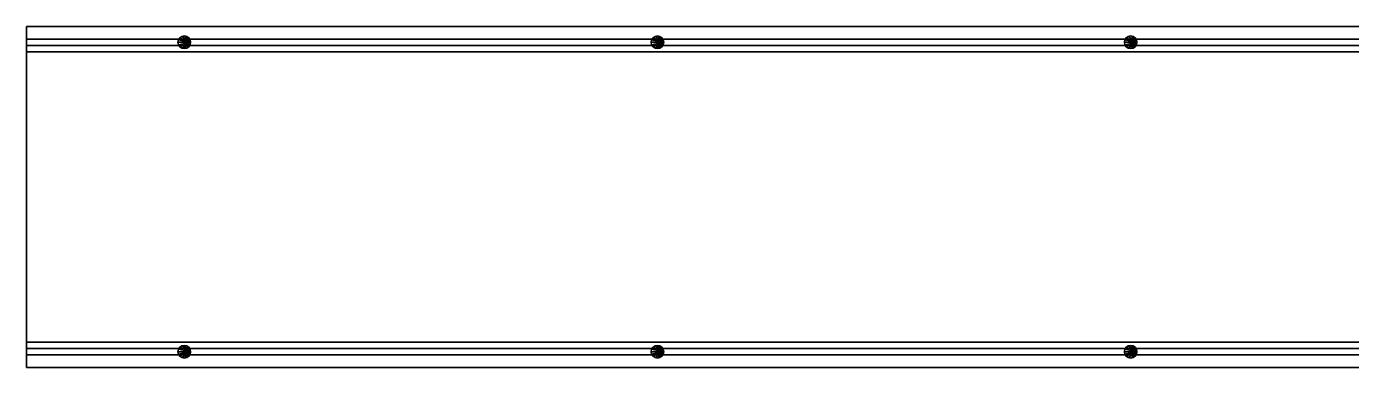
# Model space of a CAD drawing. Header units: millimetres. Extents: x -15000 to 15000, y -45082 to 2000.
# Drawn here: x -13000 to -8800, y -27974 to -26894 of the extents above; entities that cross this region are included whole.
import ezdxf

# ---------------------------------------------------------------- set-up
doc = ezdxf.new("R2010")
doc.units = ezdxf.units.MM
doc.layers.add('KORKULUK_KAPI', color=4, linetype='CONTINUOUS')
doc.layers.add('ZEMIN_PLATFORM', color=8, linetype='CONTINUOUS')

msp = doc.modelspace()

# ---------------------------------------------------------------- linework, layer by layer
at = {"layer": 'KORKULUK_KAPI'}
for p, q in [((7000, -26934, 9580), (-13000, -26934, 9580)), ((-13000, -26934, 9580), (-13000, -26954, 9580)), ((7000, -26934, 9600), (-13000, -26934, 9600)), ((-13000, -26934, 9600), (-13000, -26954, 9600)), ((-13000, -26934, 9580), (-13000, -26934, 9600)), ((-13000, -26954, 9580), (7000, -26954, 9580)), ((-13000, -26954, 9600), (7000, -26954, 9600)), ((-13000, -26954, 9580), (-13000, -26954, 9600)), ((-12518.5, -26936.3, 8600), (-12520, -26944, 8600)), ((-12518.5, -26936.3, 9600), (-12520, -26944, 9600)), ((-12520, -26944, 8600), (-12518.5, -26951.7, 8600)), ((-12520, -26944, 9600), (-12518.5, -26951.7, 9600)), ((-12520, -26944, 8600), (-12520, -26944, 9600)), ((-12514.1, -26929.9, 8600), (-12518.5, -26936.3, 8600)), ((-12514.1, -26929.9, 9600), (-12518.5, -26936.3, 9600)), ((-12518.5, -26951.7, 8600), (-12514.1, -26958.1, 8600)), ((-12518.5, -26951.7, 9600), (-12514.1, -26958.1, 9600)), ((-12507.7, -26925.5, 8600), (-12514.1, -26929.9, 8600)), ((-12507.7, -26925.5, 9600), (-12514.1, -26929.9, 9600)), ((-12514.1, -26958.1, 8600), (-12507.7, -26962.5, 8600)), ((-12514.1, -26958.1, 9600), (-12507.7, -26962.5, 9600)), ((-12500, -26924, 8600), (-12507.7, -26925.5, 8600)), ((-12500, -26924, 9600), (-12507.7, -26925.5, 9600)), ((-12507.7, -26962.5, 8600), (-12500, -26964, 8600)), ((-12507.7, -26962.5, 9600), (-12500, -26964, 9600)), ((-12492.3, -26925.5, 8600), (-12500, -26924, 8600)), ((-12492.3, -26925.5, 9600), (-12500, -26924, 9600)), ((-12500, -26924, 8600), (-12500, -26924, 9600)), ((-12500, -26964, 8600), (-12492.3, -26962.5, 8600)), ((-12500, -26964, 9600), (-12492.3, -26962.5, 9600)), ((-12500, -26964, 8600), (-12500, -26964, 9600)), ((-12485.9, -26929.9, 8600), (-12492.3, -26925.5, 8600)), ((-12485.9, -26929.9, 9600), (-12492.3, -26925.5, 9600)), ((-12492.3, -26962.5, 8600), (-12485.9, -26958.1, 8600)), ((-12492.3, -26962.5, 9600), (-12485.9, -26958.1, 9600)), ((-12481.5, -26936.3, 8600), (-12485.9, -26929.9, 8600)), ((-12481.5, -26936.3, 9600), (-12485.9, -26929.9, 9600)), ((-12485.9, -26958.1, 8600), (-12481.5, -26951.7, 8600)), ((-12485.9, -26958.1, 9600), (-12481.5, -26951.7, 9600)), ((-12480, -26944, 8600), (-12481.5, -26936.3, 8600)), ((-12480, -26944, 9600), (-12481.5, -26936.3, 9600)), ((-12481.5, -26951.7, 8600), (-12480, -26944, 8600)), ((-12481.5, -26951.7, 9600), (-12480, -26944, 9600)), ((-12480, -26944, 8600), (-12480, -26944, 9600)), ((-11018.5, -26936.3, 8600), (-11020, -26944, 8600)), ((-11018.5, -26936.3, 9600), (-11020, -26944, 9600)), ((-11020, -26944, 8600), (-11018.5, -26951.7, 8600)), ((-11020, -26944, 9600), (-11018.5, -26951.7, 9600)), ((-11020, -26944, 8600), (-11020, -26944, 9600)), ((-11014.1, -26929.9, 8600), (-11018.5, -26936.3, 8600)), ((-11014.1, -26929.9, 9600), (-11018.5, -26936.3, 9600)), ((-11018.5, -26951.7, 8600), (-11014.1, -26958.1, 8600)), ((-11018.5, -26951.7, 9600), (-11014.1, -26958.1, 9600)), ((-11007.7, -26925.5, 8600), (-11014.1, -26929.9, 8600)), ((-11007.7, -26925.5, 9600), (-11014.1, -26929.9, 9600)), ((-11014.1, -26958.1, 8600), (-11007.7, -26962.5, 8600)), ((-11014.1, -26958.1, 9600), (-11007.7, -26962.5, 9600)), ((-11000, -26924, 8600), (-11007.7, -26925.5, 8600)), ((-11000, -26924, 9600), (-11007.7, -26925.5, 9600)), ((-11007.7, -26962.5, 8600), (-11000, -26964, 8600)), ((-11007.7, -26962.5, 9600), (-11000, -26964, 9600)), ((-10992.3, -26925.5, 8600), (-11000, -26924, 8600)), ((-10992.3, -26925.5, 9600), (-11000, -26924, 9600)), ((-11000, -26924, 8600), (-11000, -26924, 9600)), ((-11000, -26964, 8600), (-10992.3, -26962.5, 8600)), ((-11000, -26964, 9600), (-10992.3, -26962.5, 9600)), ((-11000, -26964, 8600), (-11000, -26964, 9600)), ((-10985.9, -26929.9, 8600), (-10992.3, -26925.5, 8600)), ((-10985.9, -26929.9, 9600), (-10992.3, -26925.5, 9600)), ((-10992.3, -26962.5, 8600), (-10985.9, -26958.1, 8600)), ((-10992.3, -26962.5, 9600), (-10985.9, -26958.1, 9600)), ((-10981.5, -26936.3, 8600), (-10985.9, -26929.9, 8600)), ((-10981.5, -26936.3, 9600), (-10985.9, -26929.9, 9600)), ((-10985.9, -26958.1, 8600), (-10981.5, -26951.7, 8600)), ((-10985.9, -26958.1, 9600), (-10981.5, -26951.7, 9600)), ((-10980, -26944, 8600), (-10981.5, -26936.3, 8600)), ((-10980, -26944, 9600), (-10981.5, -26936.3, 9600)), ((-10981.5, -26951.7, 8600), (-10980, -26944, 8600)), ((-10981.5, -26951.7, 9600), (-10980, -26944, 9600)), ((-10980, -26944, 8600), (-10980, -26944, 9600)), ((-9518.5, -26936.3, 8600), (-9520, -26944, 8600)), ((-9518.5, -26936.3, 9600), (-9520, -26944, 9600)), ((-9520, -26944, 8600), (-9518.5, -26951.7, 8600)), ((-9520, -26944, 9600), (-9518.5, -26951.7, 9600)), ((-9520, -26944, 8600), (-9520, -26944, 9600)), ((-9514.1, -26929.9, 8600), (-9518.5, -26936.3, 8600)), ((-9514.1, -26929.9, 9600), (-9518.5, -26936.3, 9600)), ((-9518.5, -26951.7, 8600), (-9514.1, -26958.1, 8600)), ((-9518.5, -26951.7, 9600), (-9514.1, -26958.1, 9600)), ((-9507.7, -26925.5, 8600), (-9514.1, -26929.9, 8600)), ((-9507.7, -26925.5, 9600), (-9514.1, -26929.9, 9600)), ((-9514.1, -26958.1, 8600), (-9507.7, -26962.5, 8600)), ((-9514.1, -26958.1, 9600), (-9507.7, -26962.5, 9600)), ((-9500, -26924, 8600), (-9507.7, -26925.5, 8600)), ((-9500, -26924, 9600), (-9507.7, -26925.5, 9600)), ((-9507.7, -26962.5, 8600), (-9500, -26964, 8600)), ((-9507.7, -26962.5, 9600), (-9500, -26964, 9600)), ((-9492.3, -26925.5, 8600), (-9500, -26924, 8600)), ((-9492.3, -26925.5, 9600), (-9500, -26924, 9600)), ((-9500, -26924, 8600), (-9500, -26924, 9600)), ((-9500, -26964, 8600), (-9492.3, -26962.5, 8600)), ((-9500, -26964, 9600), (-9492.3, -26962.5, 9600)), ((-9500, -26964, 8600), (-9500, -26964, 9600)), ((-9485.9, -26929.9, 8600), (-9492.3, -26925.5, 8600)), ((-9485.9, -26929.9, 9600), (-9492.3, -26925.5, 9600)), ((-9492.3, -26962.5, 8600), (-9485.9, -26958.1, 8600)), ((-9492.3, -26962.5, 9600), (-9485.9, -26958.1, 9600)), ((-9481.5, -26936.3, 8600), (-9485.9, -26929.9, 8600)), ((-9481.5, -26936.3, 9600), (-9485.9, -26929.9, 9600)), ((-9485.9, -26958.1, 8600), (-9481.5, -26951.7, 8600)), ((-9485.9, -26958.1, 9600), (-9481.5, -26951.7, 9600)), ((-9480, -26944, 8600), (-9481.5, -26936.3, 8600)), ((-9480, -26944, 9600), (-9481.5, -26936.3, 9600)), ((-9481.5, -26951.7, 8600), (-9480, -26944, 8600)), ((-9481.5, -26951.7, 9600), (-9480, -26944, 9600)), ((-9480, -26944, 8600), (-9480, -26944, 9600)), ((7000, -27914, 9580), (-13000, -27914, 9580)), ((-13000, -27914, 9580), (-13000, -27934, 9580)), ((7000, -27914, 9600), (-13000, -27914, 9600)), ((-13000, -27914, 9600), (-13000, -27934, 9600)), ((-13000, -27914, 9580), (-13000, -27914, 9600)), ((-12518.5, -27916.3, 8600), (-12520, -27924, 8600)), ((-12518.5, -27916.3, 9600), (-12520, -27924, 9600)), ((-12520, -27924, 8600), (-12518.5, -27931.7, 8600)), ((-12520, -27924, 9600), (-12518.5, -27931.7, 9600)), ((-12520, -27924, 8600), (-12520, -27924, 9600)), ((-12514.1, -27909.9, 8600), (-12518.5, -27916.3, 8600)), ((-12514.1, -27909.9, 9600), (-12518.5, -27916.3, 9600)), ((-12507.7, -27905.5, 8600), (-12514.1, -27909.9, 8600)), ((-12507.7, -27905.5, 9600), (-12514.1, -27909.9, 9600)), ((-12500, -27904, 8600), (-12507.7, -27905.5, 8600)), ((-12500, -27904, 9600), (-12507.7, -27905.5, 9600)), ((-12492.3, -27905.5, 8600), (-12500, -27904, 8600)), ((-12492.3, -27905.5, 9600), (-12500, -27904, 9600)), ((-12500, -27904, 8600), (-12500, -27904, 9600)), ((-12485.9, -27909.9, 8600), (-12492.3, -27905.5, 8600)), ((-12485.9, -27909.9, 9600), (-12492.3, -27905.5, 9600)), ((-12481.5, -27916.3, 8600), (-12485.9, -27909.9, 8600)), ((-12481.5, -27916.3, 9600), (-12485.9, -27909.9, 9600)), ((-12480, -27924, 8600), (-12481.5, -27916.3, 8600)), ((-12480, -27924, 9600), (-12481.5, -27916.3, 9600)), ((-12481.5, -27931.7, 8600), (-12480, -27924, 8600)), ((-12481.5, -27931.7, 9600), (-12480, -27924, 9600)), ((-12480, -27924, 8600), (-12480, -27924, 9600)), ((-11018.5, -27916.3, 8600), (-11020, -27924, 8600)), ((-11018.5, -27916.3, 9600), (-11020, -27924, 9600)), ((-11020, -27924, 8600), (-11018.5, -27931.7, 8600)), ((-11020, -27924, 9600), (-11018.5, -27931.7, 9600)), ((-11020, -27924, 8600), (-11020, -27924, 9600)), ((-11014.1, -27909.9, 8600), (-11018.5, -27916.3, 8600)), ((-11014.1, -27909.9, 9600), (-11018.5, -27916.3, 9600)), ((-11007.7, -27905.5, 8600), (-11014.1, -27909.9, 8600)), ((-11007.7, -27905.5, 9600), (-11014.1, -27909.9, 9600)), ((-11000, -27904, 8600), (-11007.7, -27905.5, 8600)), ((-11000, -27904, 9600), (-11007.7, -27905.5, 9600)), ((-10992.3, -27905.5, 8600), (-11000, -27904, 8600)), ((-10992.3, -27905.5, 9600), (-11000, -27904, 9600)), ((-11000, -27904, 8600), (-11000, -27904, 9600)), ((-10985.9, -27909.9, 8600), (-10992.3, -27905.5, 8600)), ((-10985.9, -27909.9, 9600), (-10992.3, -27905.5, 9600)), ((-10981.5, -27916.3, 8600), (-10985.9, -27909.9, 8600)), ((-10981.5, -27916.3, 9600), (-10985.9, -27909.9, 9600)), ((-10980, -27924, 8600), (-10981.5, -27916.3, 8600)), ((-10980, -27924, 9600), (-10981.5, -27916.3, 9600)), ((-10981.5, -27931.7, 8600), (-10980, -27924, 8600)), ((-10981.5, -27931.7, 9600), (-10980, -27924, 9600)), ((-10980, -27924, 8600), (-10980, -27924, 9600)), ((-9518.5, -27916.3, 8600), (-9520, -27924, 8600)), ((-9518.5, -27916.3, 9600), (-9520, -27924, 9600)), ((-9520, -27924, 8600), (-9518.5, -27931.7, 8600)), ((-9520, -27924, 9600), (-9518.5, -27931.7, 9600)), ((-9520, -27924, 8600), (-9520, -27924, 9600)), ((-9514.1, -27909.9, 8600), (-9518.5, -27916.3, 8600)), ((-9514.1, -27909.9, 9600), (-9518.5, -27916.3, 9600)), ((-9507.7, -27905.5, 8600), (-9514.1, -27909.9, 8600)), ((-9507.7, -27905.5, 9600), (-9514.1, -27909.9, 9600)), ((-9500, -27904, 8600), (-9507.7, -27905.5, 8600)), ((-9500, -27904, 9600), (-9507.7, -27905.5, 9600)), ((-9492.3, -27905.5, 8600), (-9500, -27904, 8600)), ((-9492.3, -27905.5, 9600), (-9500, -27904, 9600)), ((-9500, -27904, 8600), (-9500, -27904, 9600)), ((-9485.9, -27909.9, 8600), (-9492.3, -27905.5, 8600)), ((-9485.9, -27909.9, 9600), (-9492.3, -27905.5, 9600)), ((-9481.5, -27916.3, 8600), (-9485.9, -27909.9, 8600)), ((-9481.5, -27916.3, 9600), (-9485.9, -27909.9, 9600)), ((-9480, -27924, 8600), (-9481.5, -27916.3, 8600)), ((-9480, -27924, 9600), (-9481.5, -27916.3, 9600)), ((-9481.5, -27931.7, 8600), (-9480, -27924, 8600)), ((-9481.5, -27931.7, 9600), (-9480, -27924, 9600)), ((-9480, -27924, 8600), (-9480, -27924, 9600)), ((-13000, -27934, 9580), (7000, -27934, 9580)), ((-13000, -27934, 9600), (7000, -27934, 9600)), ((-13000, -27934, 9580), (-13000, -27934, 9600)), ((-12518.5, -27931.7, 8600), (-12514.1, -27938.1, 8600)), ((-12518.5, -27931.7, 9600), (-12514.1, -27938.1, 9600)), ((-12514.1, -27938.1, 8600), (-12507.7, -27942.5, 8600)), ((-12514.1, -27938.1, 9600), (-12507.7, -27942.5, 9600)), ((-12507.7, -27942.5, 8600), (-12500, -27944, 8600)), ((-12507.7, -27942.5, 9600), (-12500, -27944, 9600)), ((-12500, -27944, 8600), (-12492.3, -27942.5, 8600)), ((-12500, -27944, 9600), (-12492.3, -27942.5, 9600)), ((-12500, -27944, 8600), (-12500, -27944, 9600)), ((-12492.3, -27942.5, 8600), (-12485.9, -27938.1, 8600)), ((-12492.3, -27942.5, 9600), (-12485.9, -27938.1, 9600)), ((-12485.9, -27938.1, 8600), (-12481.5, -27931.7, 8600)), ((-12485.9, -27938.1, 9600), (-12481.5, -27931.7, 9600)), ((-11018.5, -27931.7, 8600), (-11014.1, -27938.1, 8600)), ((-11018.5, -27931.7, 9600), (-11014.1, -27938.1, 9600)), ((-11014.1, -27938.1, 8600), (-11007.7, -27942.5, 8600)), ((-11014.1, -27938.1, 9600), (-11007.7, -27942.5, 9600)), ((-11007.7, -27942.5, 8600), (-11000, -27944, 8600)), ((-11007.7, -27942.5, 9600), (-11000, -27944, 9600)), ((-11000, -27944, 8600), (-10992.3, -27942.5, 8600)), ((-11000, -27944, 9600), (-10992.3, -27942.5, 9600)), ((-11000, -27944, 8600), (-11000, -27944, 9600)), ((-10992.3, -27942.5, 8600), (-10985.9, -27938.1, 8600)), ((-10992.3, -27942.5, 9600), (-10985.9, -27938.1, 9600)), ((-10985.9, -27938.1, 8600), (-10981.5, -27931.7, 8600)), ((-10985.9, -27938.1, 9600), (-10981.5, -27931.7, 9600)), ((-9518.5, -27931.7, 8600), (-9514.1, -27938.1, 8600)), ((-9518.5, -27931.7, 9600), (-9514.1, -27938.1, 9600)), ((-9514.1, -27938.1, 8600), (-9507.7, -27942.5, 8600)), ((-9514.1, -27938.1, 9600), (-9507.7, -27942.5, 9600)), ((-9507.7, -27942.5, 8600), (-9500, -27944, 8600)), ((-9507.7, -27942.5, 9600), (-9500, -27944, 9600)), ((-9500, -27944, 8600), (-9492.3, -27942.5, 8600)), ((-9500, -27944, 9600), (-9492.3, -27942.5, 9600)), ((-9500, -27944, 8600), (-9500, -27944, 9600)), ((-9492.3, -27942.5, 8600), (-9485.9, -27938.1, 8600)), ((-9492.3, -27942.5, 9600), (-9485.9, -27938.1, 9600)), ((-9485.9, -27938.1, 8600), (-9481.5, -27931.7, 8600)), ((-9485.9, -27938.1, 9600), (-9481.5, -27931.7, 9600))]:
    msp.add_line(p, q, dxfattribs=at)
for points in [[(-13000, -26954, 9580), (7000, -26954, 9580), (7000, -26934, 9580), (-13000, -26934, 9580)], [(-13000, -26954, 9600), (7000, -26954, 9600), (7000, -26934, 9600), (-13000, -26934, 9600)], [(-13000, -26934, 9580), (7000, -26934, 9580), (7000, -26934, 9600), (-13000, -26934, 9600)], [(-13000, -26954, 9580), (-13000, -26934, 9580), (-13000, -26934, 9600), (-13000, -26954, 9600)], [(-13000, -26954, 9580), (7000, -26954, 9580), (7000, -26954, 9600), (-13000, -26954, 9600)], [(-12518.5, -26936.3, 8600), (-12520, -26944, 8600), (-12520, -26944, 9600), (-12518.5, -26936.3, 9600)], [(-12480, -26944, 8600), (-12518.5, -26936.3, 8600), (-12520, -26944, 8600)], [(-12480, -26944, 9600), (-12518.5, -26936.3, 9600), (-12520, -26944, 9600)], [(-12520, -26944, 8600), (-12518.5, -26951.7, 8600), (-12518.5, -26951.7, 9600), (-12520, -26944, 9600)], [(-12480, -26944, 8600), (-12520, -26944, 8600), (-12518.5, -26951.7, 8600)], [(-12480, -26944, 9600), (-12520, -26944, 9600), (-12518.5, -26951.7, 9600)], [(-12514.1, -26929.9, 8600), (-12518.5, -26936.3, 8600), (-12518.5, -26936.3, 9600), (-12514.1, -26929.9, 9600)], [(-12480, -26944, 8600), (-12514.1, -26929.9, 8600), (-12518.5, -26936.3, 8600)], [(-12480, -26944, 9600), (-12514.1, -26929.9, 9600), (-12518.5, -26936.3, 9600)], [(-12480, -26944, 8600), (-12518.5, -26951.7, 8600), (-12514.1, -26958.1, 8600)], [(-12480, -26944, 9600), (-12518.5, -26951.7, 9600), (-12514.1, -26958.1, 9600)], [(-12518.5, -26951.7, 8600), (-12514.1, -26958.1, 8600), (-12514.1, -26958.1, 9600), (-12518.5, -26951.7, 9600)], [(-12507.7, -26925.5, 8600), (-12514.1, -26929.9, 8600), (-12514.1, -26929.9, 9600), (-12507.7, -26925.5, 9600)], [(-12480, -26944, 8600), (-12507.7, -26925.5, 8600), (-12514.1, -26929.9, 8600)], [(-12480, -26944, 9600), (-12507.7, -26925.5, 9600), (-12514.1, -26929.9, 9600)], [(-12480, -26944, 8600), (-12514.1, -26958.1, 8600), (-12507.7, -26962.5, 8600)], [(-12480, -26944, 9600), (-12514.1, -26958.1, 9600), (-12507.7, -26962.5, 9600)], [(-12514.1, -26958.1, 8600), (-12507.7, -26962.5, 8600), (-12507.7, -26962.5, 9600), (-12514.1, -26958.1, 9600)], [(-12500, -26924, 8600), (-12507.7, -26925.5, 8600), (-12507.7, -26925.5, 9600), (-12500, -26924, 9600)], [(-12480, -26944, 8600), (-12500, -26924, 8600), (-12507.7, -26925.5, 8600)], [(-12480, -26944, 9600), (-12500, -26924, 9600), (-12507.7, -26925.5, 9600)], [(-12480, -26944, 8600), (-12507.7, -26962.5, 8600), (-12500, -26964, 8600)], [(-12480, -26944, 9600), (-12507.7, -26962.5, 9600), (-12500, -26964, 9600)], [(-12507.7, -26962.5, 8600), (-12500, -26964, 8600), (-12500, -26964, 9600), (-12507.7, -26962.5, 9600)], [(-12492.3, -26925.5, 8600), (-12500, -26924, 8600), (-12500, -26924, 9600), (-12492.3, -26925.5, 9600)], [(-12480, -26944, 8600), (-12492.3, -26925.5, 8600), (-12500, -26924, 8600)], [(-12480, -26944, 9600), (-12492.3, -26925.5, 9600), (-12500, -26924, 9600)], [(-12480, -26944, 8600), (-12500, -26964, 8600), (-12492.3, -26962.5, 8600)], [(-12480, -26944, 9600), (-12500, -26964, 9600), (-12492.3, -26962.5, 9600)], [(-12500, -26964, 8600), (-12492.3, -26962.5, 8600), (-12492.3, -26962.5, 9600), (-12500, -26964, 9600)], [(-12485.9, -26929.9, 8600), (-12492.3, -26925.5, 8600), (-12492.3, -26925.5, 9600), (-12485.9, -26929.9, 9600)], [(-12480, -26944, 8600), (-12485.9, -26929.9, 8600), (-12492.3, -26925.5, 8600)], [(-12480, -26944, 9600), (-12485.9, -26929.9, 9600), (-12492.3, -26925.5, 9600)], [(-12480, -26944, 8600), (-12492.3, -26962.5, 8600), (-12485.9, -26958.1, 8600)], [(-12480, -26944, 9600), (-12492.3, -26962.5, 9600), (-12485.9, -26958.1, 9600)], [(-12492.3, -26962.5, 8600), (-12485.9, -26958.1, 8600), (-12485.9, -26958.1, 9600), (-12492.3, -26962.5, 9600)], [(-12481.5, -26936.3, 8600), (-12485.9, -26929.9, 8600), (-12485.9, -26929.9, 9600), (-12481.5, -26936.3, 9600)], [(-12480, -26944, 8600), (-12481.5, -26936.3, 8600), (-12485.9, -26929.9, 8600)], [(-12480, -26944, 9600), (-12481.5, -26936.3, 9600), (-12485.9, -26929.9, 9600)], [(-12480, -26944, 8600), (-12485.9, -26958.1, 8600), (-12481.5, -26951.7, 8600)], [(-12480, -26944, 9600), (-12485.9, -26958.1, 9600), (-12481.5, -26951.7, 9600)], [(-12485.9, -26958.1, 8600), (-12481.5, -26951.7, 8600), (-12481.5, -26951.7, 9600), (-12485.9, -26958.1, 9600)], [(-12480, -26944, 8600), (-12481.5, -26936.3, 8600), (-12481.5, -26936.3, 9600), (-12480, -26944, 9600)], [(-12481.5, -26951.7, 8600), (-12480, -26944, 8600), (-12480, -26944, 9600), (-12481.5, -26951.7, 9600)], [(-11018.5, -26936.3, 8600), (-11020, -26944, 8600), (-11020, -26944, 9600), (-11018.5, -26936.3, 9600)], [(-10980, -26944, 8600), (-11018.5, -26936.3, 8600), (-11020, -26944, 8600)], [(-10980, -26944, 9600), (-11018.5, -26936.3, 9600), (-11020, -26944, 9600)], [(-11020, -26944, 8600), (-11018.5, -26951.7, 8600), (-11018.5, -26951.7, 9600), (-11020, -26944, 9600)], [(-10980, -26944, 8600), (-11020, -26944, 8600), (-11018.5, -26951.7, 8600)], [(-10980, -26944, 9600), (-11020, -26944, 9600), (-11018.5, -26951.7, 9600)], [(-11014.1, -26929.9, 8600), (-11018.5, -26936.3, 8600), (-11018.5, -26936.3, 9600), (-11014.1, -26929.9, 9600)], [(-10980, -26944, 8600), (-11014.1, -26929.9, 8600), (-11018.5, -26936.3, 8600)], [(-10980, -26944, 9600), (-11014.1, -26929.9, 9600), (-11018.5, -26936.3, 9600)], [(-10980, -26944, 8600), (-11018.5, -26951.7, 8600), (-11014.1, -26958.1, 8600)], [(-10980, -26944, 9600), (-11018.5, -26951.7, 9600), (-11014.1, -26958.1, 9600)], [(-11018.5, -26951.7, 8600), (-11014.1, -26958.1, 8600), (-11014.1, -26958.1, 9600), (-11018.5, -26951.7, 9600)], [(-11007.7, -26925.5, 8600), (-11014.1, -26929.9, 8600), (-11014.1, -26929.9, 9600), (-11007.7, -26925.5, 9600)], [(-10980, -26944, 8600), (-11007.7, -26925.5, 8600), (-11014.1, -26929.9, 8600)], [(-10980, -26944, 9600), (-11007.7, -26925.5, 9600), (-11014.1, -26929.9, 9600)], [(-10980, -26944, 8600), (-11014.1, -26958.1, 8600), (-11007.7, -26962.5, 8600)], [(-10980, -26944, 9600), (-11014.1, -26958.1, 9600), (-11007.7, -26962.5, 9600)], [(-11014.1, -26958.1, 8600), (-11007.7, -26962.5, 8600), (-11007.7, -26962.5, 9600), (-11014.1, -26958.1, 9600)], [(-11000, -26924, 8600), (-11007.7, -26925.5, 8600), (-11007.7, -26925.5, 9600), (-11000, -26924, 9600)], [(-10980, -26944, 8600), (-11000, -26924, 8600), (-11007.7, -26925.5, 8600)], [(-10980, -26944, 9600), (-11000, -26924, 9600), (-11007.7, -26925.5, 9600)], [(-10980, -26944, 8600), (-11007.7, -26962.5, 8600), (-11000, -26964, 8600)], [(-10980, -26944, 9600), (-11007.7, -26962.5, 9600), (-11000, -26964, 9600)], [(-11007.7, -26962.5, 8600), (-11000, -26964, 8600), (-11000, -26964, 9600), (-11007.7, -26962.5, 9600)], [(-10992.3, -26925.5, 8600), (-11000, -26924, 8600), (-11000, -26924, 9600), (-10992.3, -26925.5, 9600)], [(-10980, -26944, 8600), (-10992.3, -26925.5, 8600), (-11000, -26924, 8600)], [(-10980, -26944, 9600), (-10992.3, -26925.5, 9600), (-11000, -26924, 9600)], [(-10980, -26944, 8600), (-11000, -26964, 8600), (-10992.3, -26962.5, 8600)], [(-10980, -26944, 9600), (-11000, -26964, 9600), (-10992.3, -26962.5, 9600)], [(-11000, -26964, 8600), (-10992.3, -26962.5, 8600), (-10992.3, -26962.5, 9600), (-11000, -26964, 9600)], [(-10985.9, -26929.9, 8600), (-10992.3, -26925.5, 8600), (-10992.3, -26925.5, 9600), (-10985.9, -26929.9, 9600)], [(-10980, -26944, 8600), (-10985.9, -26929.9, 8600), (-10992.3, -26925.5, 8600)], [(-10980, -26944, 9600), (-10985.9, -26929.9, 9600), (-10992.3, -26925.5, 9600)], [(-10980, -26944, 8600), (-10992.3, -26962.5, 8600), (-10985.9, -26958.1, 8600)], [(-10980, -26944, 9600), (-10992.3, -26962.5, 9600), (-10985.9, -26958.1, 9600)], [(-10992.3, -26962.5, 8600), (-10985.9, -26958.1, 8600), (-10985.9, -26958.1, 9600), (-10992.3, -26962.5, 9600)], [(-10981.5, -26936.3, 8600), (-10985.9, -26929.9, 8600), (-10985.9, -26929.9, 9600), (-10981.5, -26936.3, 9600)], [(-10980, -26944, 8600), (-10981.5, -26936.3, 8600), (-10985.9, -26929.9, 8600)], [(-10980, -26944, 9600), (-10981.5, -26936.3, 9600), (-10985.9, -26929.9, 9600)], [(-10980, -26944, 8600), (-10985.9, -26958.1, 8600), (-10981.5, -26951.7, 8600)], [(-10980, -26944, 9600), (-10985.9, -26958.1, 9600), (-10981.5, -26951.7, 9600)], [(-10985.9, -26958.1, 8600), (-10981.5, -26951.7, 8600), (-10981.5, -26951.7, 9600), (-10985.9, -26958.1, 9600)], [(-10980, -26944, 8600), (-10981.5, -26936.3, 8600), (-10981.5, -26936.3, 9600), (-10980, -26944, 9600)], [(-10981.5, -26951.7, 8600), (-10980, -26944, 8600), (-10980, -26944, 9600), (-10981.5, -26951.7, 9600)], [(-9518.5, -26936.3, 8600), (-9520, -26944, 8600), (-9520, -26944, 9600), (-9518.5, -26936.3, 9600)], [(-9480, -26944, 8600), (-9518.5, -26936.3, 8600), (-9520, -26944, 8600)], [(-9480, -26944, 9600), (-9518.5, -26936.3, 9600), (-9520, -26944, 9600)], [(-9520, -26944, 8600), (-9518.5, -26951.7, 8600), (-9518.5, -26951.7, 9600), (-9520, -26944, 9600)], [(-9480, -26944, 8600), (-9520, -26944, 8600), (-9518.5, -26951.7, 8600)], [(-9480, -26944, 9600), (-9520, -26944, 9600), (-9518.5, -26951.7, 9600)], [(-9514.1, -26929.9, 8600), (-9518.5, -26936.3, 8600), (-9518.5, -26936.3, 9600), (-9514.1, -26929.9, 9600)], [(-9480, -26944, 8600), (-9514.1, -26929.9, 8600), (-9518.5, -26936.3, 8600)], [(-9480, -26944, 9600), (-9514.1, -26929.9, 9600), (-9518.5, -26936.3, 9600)], [(-9480, -26944, 8600), (-9518.5, -26951.7, 8600), (-9514.1, -26958.1, 8600)], [(-9480, -26944, 9600), (-9518.5, -26951.7, 9600), (-9514.1, -26958.1, 9600)], [(-9518.5, -26951.7, 8600), (-9514.1, -26958.1, 8600), (-9514.1, -26958.1, 9600), (-9518.5, -26951.7, 9600)], [(-9507.7, -26925.5, 8600), (-9514.1, -26929.9, 8600), (-9514.1, -26929.9, 9600), (-9507.7, -26925.5, 9600)], [(-9480, -26944, 8600), (-9507.7, -26925.5, 8600), (-9514.1, -26929.9, 8600)], [(-9480, -26944, 9600), (-9507.7, -26925.5, 9600), (-9514.1, -26929.9, 9600)], [(-9480, -26944, 8600), (-9514.1, -26958.1, 8600), (-9507.7, -26962.5, 8600)], [(-9480, -26944, 9600), (-9514.1, -26958.1, 9600), (-9507.7, -26962.5, 9600)], [(-9514.1, -26958.1, 8600), (-9507.7, -26962.5, 8600), (-9507.7, -26962.5, 9600), (-9514.1, -26958.1, 9600)], [(-9500, -26924, 8600), (-9507.7, -26925.5, 8600), (-9507.7, -26925.5, 9600), (-9500, -26924, 9600)], [(-9480, -26944, 8600), (-9500, -26924, 8600), (-9507.7, -26925.5, 8600)], [(-9480, -26944, 9600), (-9500, -26924, 9600), (-9507.7, -26925.5, 9600)], [(-9480, -26944, 8600), (-9507.7, -26962.5, 8600), (-9500, -26964, 8600)], [(-9480, -26944, 9600), (-9507.7, -26962.5, 9600), (-9500, -26964, 9600)], [(-9507.7, -26962.5, 8600), (-9500, -26964, 8600), (-9500, -26964, 9600), (-9507.7, -26962.5, 9600)], [(-9492.3, -26925.5, 8600), (-9500, -26924, 8600), (-9500, -26924, 9600), (-9492.3, -26925.5, 9600)], [(-9480, -26944, 8600), (-9492.3, -26925.5, 8600), (-9500, -26924, 8600)], [(-9480, -26944, 9600), (-9492.3, -26925.5, 9600), (-9500, -26924, 9600)], [(-9480, -26944, 8600), (-9500, -26964, 8600), (-9492.3, -26962.5, 8600)], [(-9480, -26944, 9600), (-9500, -26964, 9600), (-9492.3, -26962.5, 9600)], [(-9500, -26964, 8600), (-9492.3, -26962.5, 8600), (-9492.3, -26962.5, 9600), (-9500, -26964, 9600)], [(-9485.9, -26929.9, 8600), (-9492.3, -26925.5, 8600), (-9492.3, -26925.5, 9600), (-9485.9, -26929.9, 9600)], [(-9480, -26944, 8600), (-9485.9, -26929.9, 8600), (-9492.3, -26925.5, 8600)], [(-9480, -26944, 9600), (-9485.9, -26929.9, 9600), (-9492.3, -26925.5, 9600)], [(-9480, -26944, 8600), (-9492.3, -26962.5, 8600), (-9485.9, -26958.1, 8600)], [(-9480, -26944, 9600), (-9492.3, -26962.5, 9600), (-9485.9, -26958.1, 9600)], [(-9492.3, -26962.5, 8600), (-9485.9, -26958.1, 8600), (-9485.9, -26958.1, 9600), (-9492.3, -26962.5, 9600)], [(-9481.5, -26936.3, 8600), (-9485.9, -26929.9, 8600), (-9485.9, -26929.9, 9600), (-9481.5, -26936.3, 9600)], [(-9480, -26944, 8600), (-9481.5, -26936.3, 8600), (-9485.9, -26929.9, 8600)], [(-9480, -26944, 9600), (-9481.5, -26936.3, 9600), (-9485.9, -26929.9, 9600)], [(-9480, -26944, 8600), (-9485.9, -26958.1, 8600), (-9481.5, -26951.7, 8600)], [(-9480, -26944, 9600), (-9485.9, -26958.1, 9600), (-9481.5, -26951.7, 9600)], [(-9485.9, -26958.1, 8600), (-9481.5, -26951.7, 8600), (-9481.5, -26951.7, 9600), (-9485.9, -26958.1, 9600)], [(-9480, -26944, 8600), (-9481.5, -26936.3, 8600), (-9481.5, -26936.3, 9600), (-9480, -26944, 9600)], [(-9481.5, -26951.7, 8600), (-9480, -26944, 8600), (-9480, -26944, 9600), (-9481.5, -26951.7, 9600)], [(-13000, -27934, 9580), (7000, -27934, 9580), (7000, -27914, 9580), (-13000, -27914, 9580)], [(-13000, -27934, 9600), (7000, -27934, 9600), (7000, -27914, 9600), (-13000, -27914, 9600)], [(-13000, -27914, 9580), (7000, -27914, 9580), (7000, -27914, 9600), (-13000, -27914, 9600)], [(-13000, -27934, 9580), (-13000, -27914, 9580), (-13000, -27914, 9600), (-13000, -27934, 9600)], [(-12518.5, -27916.3, 8600), (-12520, -27924, 8600), (-12520, -27924, 9600), (-12518.5, -27916.3, 9600)], [(-12480, -27924, 8600), (-12518.5, -27916.3, 8600), (-12520, -27924, 8600)], [(-12480, -27924, 9600), (-12518.5, -27916.3, 9600), (-12520, -27924, 9600)], [(-12520, -27924, 8600), (-12518.5, -27931.7, 8600), (-12518.5, -27931.7, 9600), (-12520, -27924, 9600)], [(-12480, -27924, 8600), (-12520, -27924, 8600), (-12518.5, -27931.7, 8600)], [(-12480, -27924, 9600), (-12520, -27924, 9600), (-12518.5, -27931.7, 9600)], [(-12514.1, -27909.9, 8600), (-12518.5, -27916.3, 8600), (-12518.5, -27916.3, 9600), (-12514.1, -27909.9, 9600)], [(-12480, -27924, 8600), (-12514.1, -27909.9, 8600), (-12518.5, -27916.3, 8600)], [(-12480, -27924, 9600), (-12514.1, -27909.9, 9600), (-12518.5, -27916.3, 9600)], [(-12480, -27924, 8600), (-12518.5, -27931.7, 8600), (-12514.1, -27938.1, 8600)], [(-12480, -27924, 9600), (-12518.5, -27931.7, 9600), (-12514.1, -27938.1, 9600)], [(-12507.7, -27905.5, 8600), (-12514.1, -27909.9, 8600), (-12514.1, -27909.9, 9600), (-12507.7, -27905.5, 9600)], [(-12480, -27924, 8600), (-12507.7, -27905.5, 8600), (-12514.1, -27909.9, 8600)], [(-12480, -27924, 9600), (-12507.7, -27905.5, 9600), (-12514.1, -27909.9, 9600)], [(-12480, -27924, 8600), (-12514.1, -27938.1, 8600), (-12507.7, -27942.5, 8600)], [(-12480, -27924, 9600), (-12514.1, -27938.1, 9600), (-12507.7, -27942.5, 9600)], [(-12500, -27904, 8600), (-12507.7, -27905.5, 8600), (-12507.7, -27905.5, 9600), (-12500, -27904, 9600)], [(-12480, -27924, 8600), (-12500, -27904, 8600), (-12507.7, -27905.5, 8600)], [(-12480, -27924, 9600), (-12500, -27904, 9600), (-12507.7, -27905.5, 9600)], [(-12480, -27924, 8600), (-12507.7, -27942.5, 8600), (-12500, -27944, 8600)], [(-12480, -27924, 9600), (-12507.7, -27942.5, 9600), (-12500, -27944, 9600)], [(-12492.3, -27905.5, 8600), (-12500, -27904, 8600), (-12500, -27904, 9600), (-12492.3, -27905.5, 9600)], [(-12480, -27924, 8600), (-12492.3, -27905.5, 8600), (-12500, -27904, 8600)], [(-12480, -27924, 9600), (-12492.3, -27905.5, 9600), (-12500, -27904, 9600)], [(-12480, -27924, 8600), (-12500, -27944, 8600), (-12492.3, -27942.5, 8600)], [(-12480, -27924, 9600), (-12500, -27944, 9600), (-12492.3, -27942.5, 9600)], [(-12485.9, -27909.9, 8600), (-12492.3, -27905.5, 8600), (-12492.3, -27905.5, 9600), (-12485.9, -27909.9, 9600)], [(-12480, -27924, 8600), (-12485.9, -27909.9, 8600), (-12492.3, -27905.5, 8600)], [(-12480, -27924, 9600), (-12485.9, -27909.9, 9600), (-12492.3, -27905.5, 9600)], [(-12480, -27924, 8600), (-12492.3, -27942.5, 8600), (-12485.9, -27938.1, 8600)], [(-12480, -27924, 9600), (-12492.3, -27942.5, 9600), (-12485.9, -27938.1, 9600)], [(-12481.5, -27916.3, 8600), (-12485.9, -27909.9, 8600), (-12485.9, -27909.9, 9600), (-12481.5, -27916.3, 9600)], [(-12480, -27924, 8600), (-12481.5, -27916.3, 8600), (-12485.9, -27909.9, 8600)], [(-12480, -27924, 9600), (-12481.5, -27916.3, 9600), (-12485.9, -27909.9, 9600)], [(-12480, -27924, 8600), (-12485.9, -27938.1, 8600), (-12481.5, -27931.7, 8600)], [(-12480, -27924, 9600), (-12485.9, -27938.1, 9600), (-12481.5, -27931.7, 9600)], [(-12480, -27924, 8600), (-12481.5, -27916.3, 8600), (-12481.5, -27916.3, 9600), (-12480, -27924, 9600)], [(-12481.5, -27931.7, 8600), (-12480, -27924, 8600), (-12480, -27924, 9600), (-12481.5, -27931.7, 9600)], [(-11018.5, -27916.3, 8600), (-11020, -27924, 8600), (-11020, -27924, 9600), (-11018.5, -27916.3, 9600)], [(-10980, -27924, 8600), (-11018.5, -27916.3, 8600), (-11020, -27924, 8600)], [(-10980, -27924, 9600), (-11018.5, -27916.3, 9600), (-11020, -27924, 9600)], [(-11020, -27924, 8600), (-11018.5, -27931.7, 8600), (-11018.5, -27931.7, 9600), (-11020, -27924, 9600)], [(-10980, -27924, 8600), (-11020, -27924, 8600), (-11018.5, -27931.7, 8600)], [(-10980, -27924, 9600), (-11020, -27924, 9600), (-11018.5, -27931.7, 9600)], [(-11014.1, -27909.9, 8600), (-11018.5, -27916.3, 8600), (-11018.5, -27916.3, 9600), (-11014.1, -27909.9, 9600)], [(-10980, -27924, 8600), (-11014.1, -27909.9, 8600), (-11018.5, -27916.3, 8600)], [(-10980, -27924, 9600), (-11014.1, -27909.9, 9600), (-11018.5, -27916.3, 9600)], [(-10980, -27924, 8600), (-11018.5, -27931.7, 8600), (-11014.1, -27938.1, 8600)], [(-10980, -27924, 9600), (-11018.5, -27931.7, 9600), (-11014.1, -27938.1, 9600)], [(-11007.7, -27905.5, 8600), (-11014.1, -27909.9, 8600), (-11014.1, -27909.9, 9600), (-11007.7, -27905.5, 9600)], [(-10980, -27924, 8600), (-11007.7, -27905.5, 8600), (-11014.1, -27909.9, 8600)], [(-10980, -27924, 9600), (-11007.7, -27905.5, 9600), (-11014.1, -27909.9, 9600)], [(-10980, -27924, 8600), (-11014.1, -27938.1, 8600), (-11007.7, -27942.5, 8600)], [(-10980, -27924, 9600), (-11014.1, -27938.1, 9600), (-11007.7, -27942.5, 9600)], [(-11000, -27904, 8600), (-11007.7, -27905.5, 8600), (-11007.7, -27905.5, 9600), (-11000, -27904, 9600)], [(-10980, -27924, 8600), (-11000, -27904, 8600), (-11007.7, -27905.5, 8600)], [(-10980, -27924, 9600), (-11000, -27904, 9600), (-11007.7, -27905.5, 9600)], [(-10980, -27924, 8600), (-11007.7, -27942.5, 8600), (-11000, -27944, 8600)], [(-10980, -27924, 9600), (-11007.7, -27942.5, 9600), (-11000, -27944, 9600)], [(-10992.3, -27905.5, 8600), (-11000, -27904, 8600), (-11000, -27904, 9600), (-10992.3, -27905.5, 9600)], [(-10980, -27924, 8600), (-10992.3, -27905.5, 8600), (-11000, -27904, 8600)], [(-10980, -27924, 9600), (-10992.3, -27905.5, 9600), (-11000, -27904, 9600)], [(-10980, -27924, 8600), (-11000, -27944, 8600), (-10992.3, -27942.5, 8600)], [(-10980, -27924, 9600), (-11000, -27944, 9600), (-10992.3, -27942.5, 9600)], [(-10985.9, -27909.9, 8600), (-10992.3, -27905.5, 8600), (-10992.3, -27905.5, 9600), (-10985.9, -27909.9, 9600)], [(-10980, -27924, 8600), (-10985.9, -27909.9, 8600), (-10992.3, -27905.5, 8600)], [(-10980, -27924, 9600), (-10985.9, -27909.9, 9600), (-10992.3, -27905.5, 9600)], [(-10980, -27924, 8600), (-10992.3, -27942.5, 8600), (-10985.9, -27938.1, 8600)], [(-10980, -27924, 9600), (-10992.3, -27942.5, 9600), (-10985.9, -27938.1, 9600)], [(-10981.5, -27916.3, 8600), (-10985.9, -27909.9, 8600), (-10985.9, -27909.9, 9600), (-10981.5, -27916.3, 9600)], [(-10980, -27924, 8600), (-10981.5, -27916.3, 8600), (-10985.9, -27909.9, 8600)], [(-10980, -27924, 9600), (-10981.5, -27916.3, 9600), (-10985.9, -27909.9, 9600)], [(-10980, -27924, 8600), (-10985.9, -27938.1, 8600), (-10981.5, -27931.7, 8600)], [(-10980, -27924, 9600), (-10985.9, -27938.1, 9600), (-10981.5, -27931.7, 9600)], [(-10980, -27924, 8600), (-10981.5, -27916.3, 8600), (-10981.5, -27916.3, 9600), (-10980, -27924, 9600)], [(-10981.5, -27931.7, 8600), (-10980, -27924, 8600), (-10980, -27924, 9600), (-10981.5, -27931.7, 9600)], [(-9518.5, -27916.3, 8600), (-9520, -27924, 8600), (-9520, -27924, 9600), (-9518.5, -27916.3, 9600)], [(-9480, -27924, 8600), (-9518.5, -27916.3, 8600), (-9520, -27924, 8600)], [(-9480, -27924, 9600), (-9518.5, -27916.3, 9600), (-9520, -27924, 9600)], [(-9520, -27924, 8600), (-9518.5, -27931.7, 8600), (-9518.5, -27931.7, 9600), (-9520, -27924, 9600)], [(-9480, -27924, 8600), (-9520, -27924, 8600), (-9518.5, -27931.7, 8600)], [(-9480, -27924, 9600), (-9520, -27924, 9600), (-9518.5, -27931.7, 9600)], [(-9514.1, -27909.9, 8600), (-9518.5, -27916.3, 8600), (-9518.5, -27916.3, 9600), (-9514.1, -27909.9, 9600)], [(-9480, -27924, 8600), (-9514.1, -27909.9, 8600), (-9518.5, -27916.3, 8600)], [(-9480, -27924, 9600), (-9514.1, -27909.9, 9600), (-9518.5, -27916.3, 9600)], [(-9480, -27924, 8600), (-9518.5, -27931.7, 8600), (-9514.1, -27938.1, 8600)], [(-9480, -27924, 9600), (-9518.5, -27931.7, 9600), (-9514.1, -27938.1, 9600)], [(-9507.7, -27905.5, 8600), (-9514.1, -27909.9, 8600), (-9514.1, -27909.9, 9600), (-9507.7, -27905.5, 9600)], [(-9480, -27924, 8600), (-9507.7, -27905.5, 8600), (-9514.1, -27909.9, 8600)], [(-9480, -27924, 9600), (-9507.7, -27905.5, 9600), (-9514.1, -27909.9, 9600)], [(-9480, -27924, 8600), (-9514.1, -27938.1, 8600), (-9507.7, -27942.5, 8600)], [(-9480, -27924, 9600), (-9514.1, -27938.1, 9600), (-9507.7, -27942.5, 9600)], [(-9500, -27904, 8600), (-9507.7, -27905.5, 8600), (-9507.7, -27905.5, 9600), (-9500, -27904, 9600)], [(-9480, -27924, 8600), (-9500, -27904, 8600), (-9507.7, -27905.5, 8600)], [(-9480, -27924, 9600), (-9500, -27904, 9600), (-9507.7, -27905.5, 9600)], [(-9480, -27924, 8600), (-9507.7, -27942.5, 8600), (-9500, -27944, 8600)], [(-9480, -27924, 9600), (-9507.7, -27942.5, 9600), (-9500, -27944, 9600)], [(-9492.3, -27905.5, 8600), (-9500, -27904, 8600), (-9500, -27904, 9600), (-9492.3, -27905.5, 9600)], [(-9480, -27924, 8600), (-9492.3, -27905.5, 8600), (-9500, -27904, 8600)], [(-9480, -27924, 9600), (-9492.3, -27905.5, 9600), (-9500, -27904, 9600)], [(-9480, -27924, 8600), (-9500, -27944, 8600), (-9492.3, -27942.5, 8600)], [(-9480, -27924, 9600), (-9500, -27944, 9600), (-9492.3, -27942.5, 9600)], [(-9485.9, -27909.9, 8600), (-9492.3, -27905.5, 8600), (-9492.3, -27905.5, 9600), (-9485.9, -27909.9, 9600)], [(-9480, -27924, 8600), (-9485.9, -27909.9, 8600), (-9492.3, -27905.5, 8600)], [(-9480, -27924, 9600), (-9485.9, -27909.9, 9600), (-9492.3, -27905.5, 9600)], [(-9480, -27924, 8600), (-9492.3, -27942.5, 8600), (-9485.9, -27938.1, 8600)], [(-9480, -27924, 9600), (-9492.3, -27942.5, 9600), (-9485.9, -27938.1, 9600)], [(-9481.5, -27916.3, 8600), (-9485.9, -27909.9, 8600), (-9485.9, -27909.9, 9600), (-9481.5, -27916.3, 9600)], [(-9480, -27924, 8600), (-9481.5, -27916.3, 8600), (-9485.9, -27909.9, 8600)], [(-9480, -27924, 9600), (-9481.5, -27916.3, 9600), (-9485.9, -27909.9, 9600)], [(-9480, -27924, 8600), (-9485.9, -27938.1, 8600), (-9481.5, -27931.7, 8600)], [(-9480, -27924, 9600), (-9485.9, -27938.1, 9600), (-9481.5, -27931.7, 9600)], [(-9480, -27924, 8600), (-9481.5, -27916.3, 8600), (-9481.5, -27916.3, 9600), (-9480, -27924, 9600)], [(-9481.5, -27931.7, 8600), (-9480, -27924, 8600), (-9480, -27924, 9600), (-9481.5, -27931.7, 9600)], [(-13000, -27934, 9580), (7000, -27934, 9580), (7000, -27934, 9600), (-13000, -27934, 9600)], [(-12518.5, -27931.7, 8600), (-12514.1, -27938.1, 8600), (-12514.1, -27938.1, 9600), (-12518.5, -27931.7, 9600)], [(-12514.1, -27938.1, 8600), (-12507.7, -27942.5, 8600), (-12507.7, -27942.5, 9600), (-12514.1, -27938.1, 9600)], [(-12507.7, -27942.5, 8600), (-12500, -27944, 8600), (-12500, -27944, 9600), (-12507.7, -27942.5, 9600)], [(-12500, -27944, 8600), (-12492.3, -27942.5, 8600), (-12492.3, -27942.5, 9600), (-12500, -27944, 9600)], [(-12492.3, -27942.5, 8600), (-12485.9, -27938.1, 8600), (-12485.9, -27938.1, 9600), (-12492.3, -27942.5, 9600)], [(-12485.9, -27938.1, 8600), (-12481.5, -27931.7, 8600), (-12481.5, -27931.7, 9600), (-12485.9, -27938.1, 9600)], [(-11018.5, -27931.7, 8600), (-11014.1, -27938.1, 8600), (-11014.1, -27938.1, 9600), (-11018.5, -27931.7, 9600)], [(-11014.1, -27938.1, 8600), (-11007.7, -27942.5, 8600), (-11007.7, -27942.5, 9600), (-11014.1, -27938.1, 9600)], [(-11007.7, -27942.5, 8600), (-11000, -27944, 8600), (-11000, -27944, 9600), (-11007.7, -27942.5, 9600)], [(-11000, -27944, 8600), (-10992.3, -27942.5, 8600), (-10992.3, -27942.5, 9600), (-11000, -27944, 9600)], [(-10992.3, -27942.5, 8600), (-10985.9, -27938.1, 8600), (-10985.9, -27938.1, 9600), (-10992.3, -27942.5, 9600)], [(-10985.9, -27938.1, 8600), (-10981.5, -27931.7, 8600), (-10981.5, -27931.7, 9600), (-10985.9, -27938.1, 9600)], [(-9518.5, -27931.7, 8600), (-9514.1, -27938.1, 8600), (-9514.1, -27938.1, 9600), (-9518.5, -27931.7, 9600)], [(-9514.1, -27938.1, 8600), (-9507.7, -27942.5, 8600), (-9507.7, -27942.5, 9600), (-9514.1, -27938.1, 9600)], [(-9507.7, -27942.5, 8600), (-9500, -27944, 8600), (-9500, -27944, 9600), (-9507.7, -27942.5, 9600)], [(-9500, -27944, 8600), (-9492.3, -27942.5, 8600), (-9492.3, -27942.5, 9600), (-9500, -27944, 9600)], [(-9492.3, -27942.5, 8600), (-9485.9, -27938.1, 8600), (-9485.9, -27938.1, 9600), (-9492.3, -27942.5, 9600)], [(-9485.9, -27938.1, 8600), (-9481.5, -27931.7, 8600), (-9481.5, -27931.7, 9600), (-9485.9, -27938.1, 9600)]]:
    msp.add_3dface(points, dxfattribs=at)
at = {"layer": 'ZEMIN_PLATFORM'}
for p, q in [((7000, -26894, 8450), (-13000, -26894, 8450)), ((-13000, -26894, 8450), (-13000, -26974, 8450)), ((7000, -26894, 8600), (-13000, -26894, 8600)), ((-13000, -26894, 8600), (-13000, -26974, 8600)), ((-13000, -26894, 8450), (-13000, -26894, 8600)), ((7000, -26934, 8550), (-13000, -26934, 8550)), ((-13000, -26934, 8550), (-13000, -27934, 8550)), ((7000, -26934, 8600), (-13000, -26934, 8600)), ((-13000, -26934, 8600), (-13000, -27934, 8600)), ((-13000, -26934, 8550), (-13000, -26934, 8600)), ((-13000, -26974, 8450), (7000, -26974, 8450)), ((-13000, -26974, 8600), (7000, -26974, 8600)), ((-13000, -26974, 8450), (-13000, -26974, 8600)), ((7000, -27894, 8450), (-13000, -27894, 8450)), ((-13000, -27894, 8450), (-13000, -27974, 8450)), ((7000, -27894, 8600), (-13000, -27894, 8600)), ((-13000, -27894, 8600), (-13000, -27974, 8600)), ((-13000, -27894, 8450), (-13000, -27894, 8600)), ((-13000, -27934, 8550), (7000, -27934, 8550)), ((-13000, -27934, 8600), (7000, -27934, 8600)), ((-13000, -27934, 8550), (-13000, -27934, 8600)), ((-13000, -27974, 8450), (7000, -27974, 8450)), ((-13000, -27974, 8600), (7000, -27974, 8600)), ((-13000, -27974, 8450), (-13000, -27974, 8600))]:
    msp.add_line(p, q, dxfattribs=at)
for points in [[(-13000, -26974, 8450), (7000, -26974, 8450), (7000, -26894, 8450), (-13000, -26894, 8450)], [(-13000, -26974, 8600), (7000, -26974, 8600), (7000, -26894, 8600), (-13000, -26894, 8600)], [(-13000, -26894, 8450), (7000, -26894, 8450), (7000, -26894, 8600), (-13000, -26894, 8600)], [(-13000, -26974, 8450), (-13000, -26894, 8450), (-13000, -26894, 8600), (-13000, -26974, 8600)], [(-13000, -27934, 8550), (7000, -27934, 8550), (7000, -26934, 8550), (-13000, -26934, 8550)], [(-13000, -27934, 8600), (7000, -27934, 8600), (7000, -26934, 8600), (-13000, -26934, 8600)], [(-13000, -26934, 8550), (7000, -26934, 8550), (7000, -26934, 8600), (-13000, -26934, 8600)], [(-13000, -27934, 8550), (-13000, -26934, 8550), (-13000, -26934, 8600), (-13000, -27934, 8600)], [(-13000, -26974, 8450), (7000, -26974, 8450), (7000, -26974, 8600), (-13000, -26974, 8600)], [(-13000, -27974, 8450), (7000, -27974, 8450), (7000, -27894, 8450), (-13000, -27894, 8450)], [(-13000, -27974, 8600), (7000, -27974, 8600), (7000, -27894, 8600), (-13000, -27894, 8600)], [(-13000, -27894, 8450), (7000, -27894, 8450), (7000, -27894, 8600), (-13000, -27894, 8600)], [(-13000, -27974, 8450), (-13000, -27894, 8450), (-13000, -27894, 8600), (-13000, -27974, 8600)], [(-13000, -27934, 8550), (7000, -27934, 8550), (7000, -27934, 8600), (-13000, -27934, 8600)], [(-13000, -27974, 8450), (7000, -27974, 8450), (7000, -27974, 8600), (-13000, -27974, 8600)]]:
    msp.add_3dface(points, dxfattribs=at)

doc.saveas('drawing.dxf')
